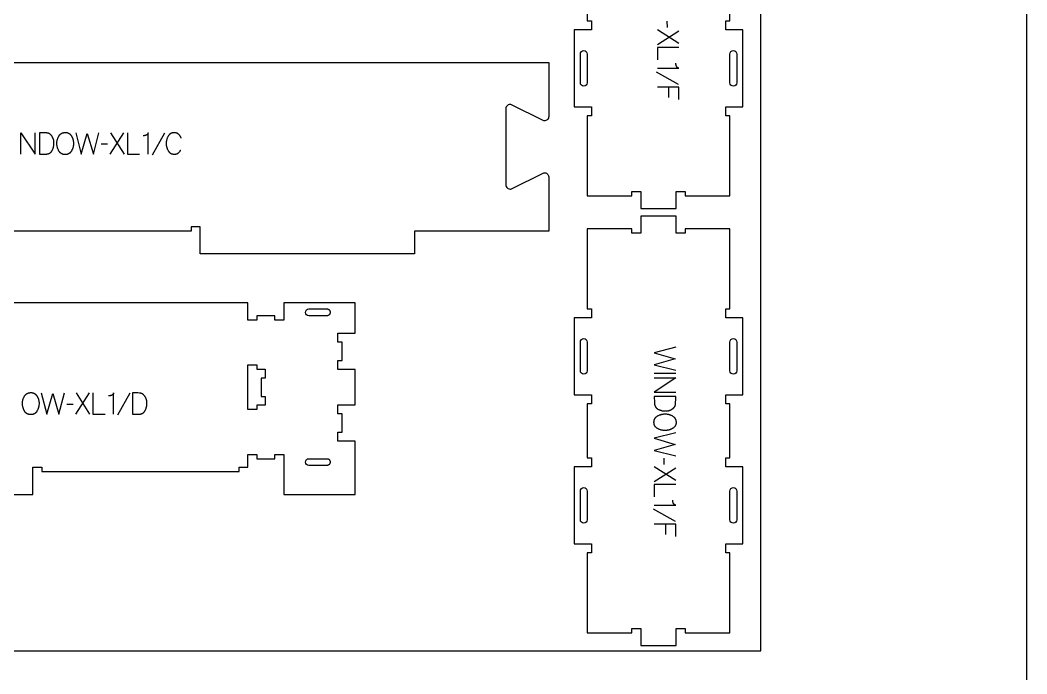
# Model space of a CAD drawing. Extents: x 0 to 4485, y 0 to 8771.
# Drawn here: x 1777 to 3183, y 3731 to 4643 of the extents above; entities that cross this region are included whole.
import ezdxf

# ---------------------------------------------------------------- set-up
doc = ezdxf.new("R2010")
doc.units = 0
for name, color, linetype in [('0_SHEET_SPRUCEPLY_2440X122', 1, 'CONTINUOUS'), ('1_ANYTOOL_1MMDEEP_LABELS_S', 2, 'CONTINUOUS'), ('3_ANYTOOL_CUTTHROUGH_INSID', 4, 'CONTINUOUS'), ('4_ANYTOOL_CUTTHROUGH_OUTSI', 5, 'CONTINUOUS'), ('DONOTCUT', 7, 'CONTINUOUS')]:
    doc.layers.add(name, color=color, linetype=linetype)

msp = doc.modelspace()

# ---------------------------------------------------------------- linework, layer by layer
at = {"layer": '0_SHEET_SPRUCEPLY_2440X122'}
msp.add_lwpolyline([(371.7, 4982.6), (371.7, 3762.6), (2811.7, 3762.6), (2811.7, 4982.6)], close=True, dxfattribs=at)
at = {"layer": '1_ANYTOOL_1MMDEEP_LABELS_S', "color": 2}
for points in [[(2681.2, 4632.7), (2681.1, 4641.5)], [(2697.3, 4610.4), (2667.3, 4629.3)], [(2667.3, 4609.1), (2697.3, 4628.1)], [(2697.3, 4604.8), (2667.3, 4604.8), (2667.3, 4587.7)], [(2696.8, 4553.3), (2666.1, 4570.5)], [(2667.3, 4576), (2697.4, 4576), (2697.2, 4576.1), (2697.1, 4576.1), (2696.9, 4576.1), (2696.8, 4576.1), (2696.6, 4576.2), (2696.5, 4576.2), (2696.4, 4576.3), (2696.2, 4576.3), (2696.1, 4576.4), (2696, 4576.4), (2695.9, 4576.5), (2695.9, 4576.5), (2695.8, 4576.5), (2695.7, 4576.6), (2695.7, 4576.6), (2695.6, 4576.6), (2695.6, 4576.7), (2695.5, 4576.7), (2695.4, 4576.7), (2695.4, 4576.8), (2695.3, 4576.8), (2695.3, 4576.8), (2695.2, 4576.9), (2695.2, 4576.9), (2695.1, 4577), (2695.1, 4577), (2695, 4577.1), (2695, 4577.1), (2694.9, 4577.2), (2694.9, 4577.2), (2694.8, 4577.3), (2694.8, 4577.3), (2694.7, 4577.4), (2694.6, 4577.5), (2694.5, 4577.6), (2694.4, 4577.7), (2694.4, 4577.9), (2694.3, 4578), (2694.2, 4578.1), (2694.1, 4578.2), (2694.1, 4578.4), (2694, 4578.5), (2694, 4578.7), (2693.8, 4578.9), (2693.7, 4579.2), (2693.6, 4579.5), (2693.5, 4579.8), (2693.4, 4580.1), (2693.4, 4580.4), (2693.3, 4580.6), (2693.2, 4580.9), (2693.2, 4581.2), (2693.1, 4581.4), (2693.1, 4581.7), (2693, 4582), (2693, 4582.2), (2693, 4582.5), (2693, 4582.8), (2693, 4583)], [(2697.3, 4532.1), (2697.3, 4549.7), (2667.3, 4549.7)], [(2683.3, 4535.2), (2683.3, 4549.7)], [(1777.9, 4455.9), (1777.9, 4485.9), (1798, 4455.9), (1798, 4485.9)], [(1854.8, 4485.9), (1862.5, 4455.9), (1871, 4485), (1879.5, 4455.9), (1887, 4485.9)], [(1921.5, 4485.9), (1902.6, 4455.9)], [(1922.8, 4455.9), (1903.8, 4485.9)], [(1927, 4485.9), (1927, 4455.9), (1944.1, 4455.9)], [(1955.8, 4455.9), (1955.8, 4485.9), (1955.8, 4485.8), (1955.8, 4485.6), (1955.8, 4485.5), (1955.7, 4485.3), (1955.7, 4485.2), (1955.7, 4485.1), (1955.6, 4484.9), (1955.6, 4484.8), (1955.5, 4484.7), (1955.5, 4484.6), (1955.4, 4484.5), (1955.4, 4484.4), (1955.4, 4484.4), (1955.3, 4484.3), (1955.3, 4484.3), (1955.3, 4484.2), (1955.2, 4484.1), (1955.2, 4484.1), (1955.2, 4484), (1955.1, 4484), (1955.1, 4483.9), (1955, 4483.9), (1955, 4483.8), (1954.9, 4483.8), (1954.9, 4483.7), (1954.9, 4483.7), (1954.8, 4483.6), (1954.8, 4483.6), (1954.7, 4483.5), (1954.7, 4483.5), (1954.6, 4483.4), (1954.6, 4483.4), (1954.5, 4483.3), (1954.4, 4483.2), (1954.3, 4483.1), (1954.1, 4483), (1954, 4482.9), (1953.9, 4482.9), (1953.8, 4482.8), (1953.6, 4482.7), (1953.5, 4482.7), (1953.4, 4482.6), (1953.2, 4482.5), (1952.9, 4482.4), (1952.6, 4482.3), (1952.4, 4482.2), (1952.1, 4482.1), (1951.8, 4482), (1951.5, 4481.9), (1951.2, 4481.9), (1951, 4481.8), (1950.7, 4481.7), (1950.4, 4481.7), (1950.2, 4481.7), (1949.9, 4481.6), (1949.6, 4481.6), (1949.4, 4481.6), (1949.1, 4481.6), (1948.9, 4481.6)], [(1978.6, 4485.4), (1961.4, 4454.6)], [(2002.2, 4478.4), (2002, 4478.8), (2001.8, 4479.2), (2001.7, 4479.6), (2001.5, 4480), (2001.3, 4480.3), (2001.1, 4480.7), (2000.8, 4481), (2000.6, 4481.4), (2000.4, 4481.7), (2000.1, 4482), (1999.9, 4482.3), (1999.6, 4482.6), (1999.3, 4482.9), (1999, 4483.2), (1998.7, 4483.5), (1998.4, 4483.8), (1998.3, 4483.9), (1998.1, 4484), (1997.9, 4484.1), (1997.8, 4484.3), (1997.6, 4484.4), (1997.4, 4484.5), (1997.3, 4484.6), (1997.1, 4484.7), (1996.9, 4484.8), (1996.7, 4484.9), (1996.6, 4485), (1996.4, 4485.1), (1996.2, 4485.1), (1996, 4485.2), (1995.8, 4485.3), (1995.6, 4485.4), (1995.4, 4485.4), (1995.2, 4485.5), (1995.1, 4485.5), (1994.9, 4485.6), (1994.7, 4485.6), (1994.5, 4485.7), (1994.2, 4485.7), (1994, 4485.8), (1993.8, 4485.8), (1993.6, 4485.8), (1993.4, 4485.8), (1993.2, 4485.9), (1993, 4485.9), (1992.8, 4485.9), (1992.5, 4485.9), (1992.3, 4485.9), (1992, 4485.9), (1991.6, 4485.9), (1991.3, 4485.9), (1991, 4485.8), (1990.6, 4485.8), (1990.3, 4485.7), (1990, 4485.7), (1989.7, 4485.6), (1989.4, 4485.5), (1989.1, 4485.4), (1988.8, 4485.3), (1988.5, 4485.2), (1988.3, 4485.1), (1988.1, 4485.1), (1988, 4485), (1987.9, 4484.9), (1987.7, 4484.9), (1987.6, 4484.8), (1987.5, 4484.7), (1987.3, 4484.6), (1987.2, 4484.6), (1987.1, 4484.5), (1986.9, 4484.4), (1986.8, 4484.3), (1986.7, 4484.2), (1986.6, 4484.1), (1986.5, 4484.1), (1986.2, 4483.9), (1986, 4483.7), (1985.8, 4483.5), (1985.5, 4483.3), (1985.3, 4483), (1985.1, 4482.8), (1984.9, 4482.6), (1984.7, 4482.3), (1984.5, 4482), (1984.3, 4481.8), (1984.2, 4481.5), (1984, 4481.2), (1983.6, 4480.6), (1983.3, 4480), (1983, 4479.4), (1982.7, 4478.8), (1982.5, 4478.2), (1982.3, 4477.6), (1982.1, 4476.9), (1981.9, 4476.3), (1981.7, 4475.6), (1981.6, 4475), (1981.4, 4474.3), (1981.3, 4473.6), (1981.3, 4473), (1981.2, 4472.3), (1981.2, 4471.6), (1981.2, 4470.9), (1981.2, 4470.2), (1981.2, 4469.5), (1981.3, 4468.8), (1981.3, 4468.1), (1981.4, 4467.5), (1981.6, 4466.8), (1981.7, 4466.2), (1981.8, 4465.8), (1981.9, 4465.5), (1982, 4465.2), (1982.1, 4464.9), (1982.2, 4464.6), (1982.3, 4464.2), (1982.4, 4463.9), (1982.5, 4463.6), (1982.8, 4463), (1983, 4462.4), (1983.3, 4461.8), (1983.7, 4461.2), (1984, 4460.6), (1984.2, 4460.3), (1984.4, 4460), (1984.6, 4459.7), (1984.8, 4459.5), (1985, 4459.2), (1985.2, 4459), (1985.4, 4458.8), (1985.6, 4458.5), (1985.9, 4458.3), (1986.1, 4458.1), (1986.3, 4457.9), (1986.4, 4457.8), (1986.6, 4457.7), (1986.7, 4457.6), (1986.8, 4457.5), (1986.9, 4457.5), (1987.1, 4457.4), (1987.2, 4457.3), (1987.3, 4457.2), (1987.5, 4457.1), (1987.6, 4457.1), (1987.7, 4457), (1987.9, 4456.9), (1988.2, 4456.8), (1988.4, 4456.7), (1988.7, 4456.6), (1989, 4456.4), (1989.3, 4456.4), (1989.6, 4456.3), (1989.9, 4456.2), (1990.3, 4456.1), (1990.6, 4456.1), (1990.9, 4456), (1991.3, 4456), (1991.6, 4455.9), (1991.9, 4455.9), (1992.3, 4455.9), (1992.7, 4455.9), (1993, 4455.9), (1993.4, 4455.9), (1993.6, 4455.9), (1993.8, 4455.9), (1994, 4456), (1994.1, 4456), (1994.3, 4456), (1994.5, 4456.1), (1994.7, 4456.1), (1994.8, 4456.1), (1995, 4456.2), (1995.2, 4456.2), (1995.3, 4456.3), (1995.5, 4456.3), (1995.7, 4456.4), (1995.8, 4456.4), (1996, 4456.5), (1996.1, 4456.5), (1996.3, 4456.6), (1996.4, 4456.7), (1996.6, 4456.7), (1996.7, 4456.8), (1996.9, 4456.9), (1997, 4457), (1997.2, 4457.1), (1997.3, 4457.1), (1997.5, 4457.2), (1997.6, 4457.3), (1997.7, 4457.4), (1997.9, 4457.5), (1998.1, 4457.7), (1998.4, 4457.9), (1998.7, 4458.2), (1998.9, 4458.4), (1999.2, 4458.6), (1999.4, 4458.9), (1999.6, 4459.1), (1999.9, 4459.4), (2000.1, 4459.7), (2000.3, 4459.9), (2000.5, 4460.2), (2000.7, 4460.5), (2000.9, 4460.8), (2001.1, 4461.1), (2001.3, 4461.4), (2001.5, 4461.7)], [(1899.2, 4469.8), (1890.4, 4469.7)], [(2693, 4186.5), (2663, 4178.7), (2692.1, 4170.3), (2663, 4161.8), (2693, 4154.3)], [(2693, 4149.9), (2663, 4149.9)], [(2663, 4143.9), (2693, 4143.9), (2663, 4123.9), (2693, 4123.9)], [(1806.7, 4122.8), (1814.4, 4092.8), (1822.9, 4121.9), (1831.4, 4092.8), (1838.9, 4122.8)], [(1873.4, 4122.8), (1854.5, 4092.8)], [(1874.6, 4092.8), (1855.7, 4122.8)], [(1878.9, 4122.8), (1878.9, 4092.8), (1896, 4092.8)], [(1907.7, 4092.8), (1907.7, 4122.9), (1907.7, 4122.7), (1907.7, 4122.6), (1907.7, 4122.4), (1907.6, 4122.3), (1907.6, 4122.1), (1907.5, 4122), (1907.5, 4121.9), (1907.5, 4121.7), (1907.4, 4121.6), (1907.3, 4121.5), (1907.3, 4121.4), (1907.3, 4121.4), (1907.3, 4121.3), (1907.2, 4121.2), (1907.2, 4121.2), (1907.2, 4121.1), (1907.1, 4121.1), (1907.1, 4121), (1907, 4121), (1907, 4120.9), (1907, 4120.8), (1906.9, 4120.8), (1906.9, 4120.7), (1906.8, 4120.7), (1906.8, 4120.6), (1906.8, 4120.6), (1906.7, 4120.5), (1906.7, 4120.5), (1906.6, 4120.4), (1906.6, 4120.4), (1906.5, 4120.3), (1906.5, 4120.3), (1906.4, 4120.2), (1906.3, 4120.1), (1906.1, 4120), (1906, 4120), (1905.9, 4119.9), (1905.8, 4119.8), (1905.7, 4119.7), (1905.5, 4119.7), (1905.4, 4119.6), (1905.3, 4119.5), (1905.1, 4119.5), (1904.8, 4119.3), (1904.5, 4119.2), (1904.3, 4119.1), (1904, 4119), (1903.7, 4119), (1903.4, 4118.9), (1903.1, 4118.8), (1902.9, 4118.7), (1902.6, 4118.7), (1902.3, 4118.6), (1902.1, 4118.6), (1901.8, 4118.6), (1901.5, 4118.5), (1901.3, 4118.5), (1901, 4118.5), (1900.7, 4118.5)], [(1930.4, 4122.4), (1913.3, 4091.6)], [(1851.1, 4106.7), (1842.3, 4106.6)], [(2693, 4067.1), (2663, 4059.3), (2692.1, 4050.9), (2663, 4042.4), (2693, 4034.9)], [(2676.9, 4022.7), (2676.8, 4031.5)], [(2693, 4000.4), (2663, 4019.3)], [(2663, 3999.1), (2693, 4018.1)], [(2693, 3994.8), (2663, 3994.8), (2663, 3977.7)], [(2663, 3966), (2693, 3966), (2692.9, 3966.1), (2692.7, 3966.1), (2692.6, 3966.1), (2692.5, 3966.1), (2692.3, 3966.2), (2692.2, 3966.2), (2692, 3966.3), (2691.9, 3966.3), (2691.8, 3966.4), (2691.7, 3966.4), (2691.6, 3966.5), (2691.5, 3966.5), (2691.5, 3966.5), (2691.4, 3966.6), (2691.4, 3966.6), (2691.3, 3966.6), (2691.2, 3966.7), (2691.2, 3966.7), (2691.1, 3966.7), (2691.1, 3966.8), (2691, 3966.8), (2691, 3966.8), (2690.9, 3966.9), (2690.9, 3966.9), (2690.8, 3967), (2690.8, 3967), (2690.7, 3967.1), (2690.7, 3967.1), (2690.6, 3967.2), (2690.6, 3967.2), (2690.5, 3967.3), (2690.5, 3967.3), (2690.4, 3967.4), (2690.3, 3967.5), (2690.2, 3967.6), (2690.1, 3967.7), (2690, 3967.9), (2690, 3968), (2689.9, 3968.1), (2689.8, 3968.2), (2689.8, 3968.4), (2689.7, 3968.5), (2689.6, 3968.7), (2689.5, 3968.9), (2689.4, 3969.2), (2689.3, 3969.5), (2689.2, 3969.8), (2689.1, 3970.1), (2689, 3970.4), (2689, 3970.6), (2688.9, 3970.9), (2688.9, 3971.2), (2688.8, 3971.4), (2688.8, 3971.7), (2688.7, 3972), (2688.7, 3972.2), (2688.7, 3972.5), (2688.7, 3972.8), (2688.7, 3973)], [(2692.5, 3943.3), (2661.8, 3960.5)], [(2693, 3922.1), (2693, 3939.7), (2663, 3939.7)], [(2679, 3925.2), (2679, 3939.7)]]:
    msp.add_lwpolyline(points, dxfattribs=at)
for points in [[(1840.5, 4486.2), (1840.9, 4486.2), (1841.2, 4486.2), (1841.6, 4486.2), (1842, 4486.1), (1842.1, 4486.1), (1842.3, 4486.1), (1842.5, 4486.1), (1842.6, 4486), (1842.8, 4486), (1843, 4486), (1843.1, 4485.9), (1843.3, 4485.9), (1843.4, 4485.8), (1843.6, 4485.8), (1843.8, 4485.7), (1843.9, 4485.7), (1844.1, 4485.6), (1844.2, 4485.5), (1844.4, 4485.5), (1844.5, 4485.4), (1844.6, 4485.3), (1844.8, 4485.3), (1844.9, 4485.2), (1845.1, 4485.1), (1845.2, 4485), (1845.3, 4484.9), (1845.5, 4484.8), (1845.6, 4484.8), (1845.9, 4484.6), (1846.1, 4484.4), (1846.4, 4484.2), (1846.6, 4484), (1846.8, 4483.8), (1847.1, 4483.5), (1847.3, 4483.3), (1847.5, 4483.1), (1847.7, 4482.8), (1847.9, 4482.6), (1848.1, 4482.3), (1848.3, 4482.1), (1848.5, 4481.8), (1848.7, 4481.6), (1848.9, 4481.3), (1849.1, 4481), (1849.2, 4480.7), (1849.4, 4480.4), (1849.5, 4480.1), (1849.7, 4479.8), (1849.8, 4479.5), (1850, 4479.2), (1850.1, 4478.9), (1850.2, 4478.6), (1850.3, 4478.3), (1850.5, 4478), (1850.6, 4477.7), (1850.7, 4477.3), (1850.8, 4477), (1850.9, 4476.7), (1850.9, 4476.3), (1851, 4476), (1851.2, 4475.3), (1851.3, 4474.6), (1851.4, 4474), (1851.5, 4473.3), (1851.6, 4472.6), (1851.6, 4472), (1851.6, 4471.4), (1851.7, 4470.7), (1851.6, 4470.1), (1851.6, 4469.4), (1851.6, 4468.8), (1851.5, 4468.2), (1851.4, 4467.5), (1851.3, 4466.9), (1851.1, 4466.3), (1851, 4465.6), (1850.8, 4465), (1850.6, 4464.3), (1850.3, 4463.7), (1850.1, 4463.1), (1849.8, 4462.4), (1849.5, 4461.8), (1849.2, 4461.2), (1848.9, 4460.5), (1848.7, 4460.2), (1848.5, 4459.9), (1848.3, 4459.6), (1848.1, 4459.3), (1847.9, 4459.1), (1847.7, 4458.8), (1847.5, 4458.5), (1847.3, 4458.3), (1847.2, 4458.2), (1847.1, 4458.1), (1847, 4457.9), (1846.8, 4457.8), (1846.7, 4457.7), (1846.6, 4457.6), (1846.5, 4457.5), (1846.4, 4457.4), (1846.2, 4457.3), (1846.1, 4457.2), (1846, 4457.1), (1845.9, 4457), (1845.7, 4456.9), (1845.6, 4456.9), (1845.5, 4456.8), (1845.3, 4456.7), (1845.2, 4456.6), (1845, 4456.5), (1844.9, 4456.5), (1844.8, 4456.4), (1844.6, 4456.3), (1844.5, 4456.3), (1844.3, 4456.2), (1844.2, 4456.1), (1844, 4456.1), (1843.9, 4456), (1843.7, 4456), (1843.6, 4455.9), (1843.3, 4455.8), (1842.9, 4455.7), (1842.6, 4455.7), (1842.3, 4455.6), (1841.9, 4455.5), (1841.6, 4455.5), (1841.3, 4455.5), (1840.9, 4455.4), (1840.5, 4455.4), (1840.2, 4455.4), (1839.8, 4455.4), (1839.4, 4455.4), (1839, 4455.5), (1838.7, 4455.5), (1838.3, 4455.5), (1838, 4455.6), (1837.6, 4455.7), (1837.3, 4455.7), (1837, 4455.8), (1836.6, 4455.9), (1836.5, 4456), (1836.3, 4456), (1836.2, 4456.1), (1836, 4456.2), (1835.9, 4456.2), (1835.7, 4456.3), (1835.6, 4456.3), (1835.4, 4456.4), (1835.3, 4456.5), (1835.1, 4456.6), (1835, 4456.6), (1834.8, 4456.7), (1834.7, 4456.8), (1834.6, 4456.9), (1834.4, 4457), (1834.3, 4457.1), (1834.2, 4457.2), (1834, 4457.2), (1833.9, 4457.3), (1833.8, 4457.4), (1833.7, 4457.5), (1833.5, 4457.7), (1833.4, 4457.8), (1833.3, 4457.9), (1833.2, 4458), (1833.1, 4458.1), (1832.9, 4458.2), (1832.8, 4458.3), (1832.7, 4458.5), (1832.6, 4458.6), (1832.4, 4458.8), (1832.2, 4459.1), (1832, 4459.4), (1831.8, 4459.7), (1831.6, 4460), (1831.4, 4460.3), (1831.2, 4460.6), (1830.9, 4461.3), (1830.6, 4461.9), (1830.3, 4462.6), (1830, 4463.2), (1829.8, 4463.9), (1829.5, 4464.5), (1829.3, 4465.2), (1829.2, 4465.8), (1829, 4466.5), (1828.9, 4467.1), (1828.7, 4467.8), (1828.6, 4468.4), (1828.6, 4469.1), (1828.5, 4469.7), (1828.5, 4470.4), (1828.5, 4471), (1828.5, 4471.7), (1828.5, 4472.4), (1828.6, 4473.1), (1828.6, 4473.8), (1828.7, 4474.4), (1828.9, 4475.1), (1829, 4475.8), (1829.2, 4476.4), (1829.4, 4477.1), (1829.6, 4477.7), (1829.8, 4478.3), (1830.1, 4479), (1830.4, 4479.6), (1830.7, 4480.2), (1831, 4480.8), (1831.4, 4481.4), (1831.5, 4481.7), (1831.7, 4482), (1831.9, 4482.3), (1832.1, 4482.5), (1832.3, 4482.8), (1832.6, 4483.1), (1832.8, 4483.3), (1833, 4483.5), (1833.1, 4483.6), (1833.3, 4483.7), (1833.4, 4483.9), (1833.5, 4484), (1833.6, 4484.1), (1833.7, 4484.2), (1833.9, 4484.3), (1834, 4484.4), (1834.1, 4484.4), (1834.3, 4484.5), (1834.4, 4484.6), (1834.5, 4484.7), (1834.7, 4484.8), (1834.8, 4484.9), (1834.9, 4485), (1835.1, 4485), (1835.2, 4485.1), (1835.4, 4485.2), (1835.7, 4485.3), (1836, 4485.4), (1836.3, 4485.6), (1836.6, 4485.7), (1836.9, 4485.8), (1837.3, 4485.9), (1837.6, 4485.9), (1837.9, 4486), (1838.3, 4486.1), (1838.6, 4486.1), (1839, 4486.2), (1839.4, 4486.2), (1839.7, 4486.2), (1840.1, 4486.2)], [(1804, 4485.9), (1804, 4455.9), (1812.6, 4456), (1813, 4456), (1813.4, 4456), (1813.8, 4456), (1814.2, 4456.1), (1814.5, 4456.1), (1814.9, 4456.2), (1815.3, 4456.2), (1815.6, 4456.3), (1816, 4456.4), (1816.3, 4456.5), (1816.7, 4456.6), (1817, 4456.7), (1817.3, 4456.8), (1817.5, 4456.9), (1817.6, 4457), (1817.8, 4457.1), (1817.9, 4457.1), (1818.1, 4457.2), (1818.2, 4457.3), (1818.3, 4457.4), (1818.5, 4457.4), (1818.6, 4457.5), (1818.8, 4457.6), (1818.9, 4457.7), (1819, 4457.8), (1819.2, 4457.9), (1819.3, 4458), (1819.4, 4458.1), (1819.5, 4458.2), (1819.7, 4458.3), (1819.8, 4458.4), (1819.9, 4458.5), (1820, 4458.6), (1820.1, 4458.7), (1820.3, 4458.8), (1820.4, 4458.9), (1820.5, 4459.1), (1820.6, 4459.2), (1820.7, 4459.3), (1820.8, 4459.4), (1820.9, 4459.6), (1821, 4459.7), (1821.1, 4459.8), (1821.2, 4460), (1821.3, 4460.1), (1821.5, 4460.4), (1821.7, 4460.7), (1821.8, 4461), (1822.1, 4461.6), (1822.4, 4462.2), (1822.7, 4462.9), (1823, 4463.5), (1823.2, 4464.1), (1823.4, 4464.8), (1823.6, 4465.4), (1823.8, 4466.1), (1823.9, 4466.8), (1824.1, 4467.4), (1824.2, 4468.1), (1824.3, 4468.8), (1824.3, 4469.5), (1824.4, 4470.2), (1824.4, 4470.9), (1824.4, 4471.6), (1824.4, 4472.2), (1824.4, 4472.8), (1824.3, 4473.4), (1824.3, 4473.9), (1824.2, 4474.5), (1824.1, 4474.8), (1824.1, 4475.1), (1824, 4475.4), (1824, 4475.6), (1823.9, 4475.9), (1823.8, 4476.2), (1823.7, 4476.5), (1823.7, 4476.7), (1823.6, 4477), (1823.5, 4477.3), (1823.4, 4477.5), (1823.3, 4477.8), (1823.2, 4478.1), (1823, 4478.3), (1822.8, 4478.9), (1822.5, 4479.4), (1822.3, 4479.9), (1822, 4480.4), (1821.8, 4480.7), (1821.6, 4481), (1821.4, 4481.3), (1821.2, 4481.6), (1820.9, 4481.8), (1820.7, 4482.1), (1820.5, 4482.4), (1820.3, 4482.6), (1820.1, 4482.8), (1819.9, 4483.1), (1819.6, 4483.3), (1819.4, 4483.5), (1819.2, 4483.7), (1818.9, 4483.9), (1818.7, 4484), (1818.4, 4484.2), (1818.2, 4484.4), (1817.9, 4484.5), (1817.7, 4484.6), (1817.4, 4484.8), (1817.2, 4484.9), (1816.9, 4485), (1816.6, 4485.1), (1816.3, 4485.2), (1816.1, 4485.3), (1815.8, 4485.4), (1815.5, 4485.4), (1815.2, 4485.5), (1814.9, 4485.5), (1814.6, 4485.6), (1814.3, 4485.6), (1814, 4485.6), (1811.6, 4485.7), (1809.1, 4485.8), (1806.6, 4485.9)], [(1792.4, 4123.2), (1792.8, 4123.2), (1793.1, 4123.1), (1793.5, 4123.1), (1793.8, 4123.1), (1794, 4123), (1794.2, 4123), (1794.4, 4123), (1794.5, 4123), (1794.7, 4122.9), (1794.9, 4122.9), (1795, 4122.8), (1795.2, 4122.8), (1795.3, 4122.7), (1795.5, 4122.7), (1795.6, 4122.6), (1795.8, 4122.6), (1796, 4122.5), (1796.1, 4122.5), (1796.3, 4122.4), (1796.4, 4122.3), (1796.5, 4122.3), (1796.7, 4122.2), (1796.8, 4122.1), (1797, 4122), (1797.1, 4122), (1797.2, 4121.9), (1797.4, 4121.8), (1797.5, 4121.7), (1797.8, 4121.5), (1798, 4121.3), (1798.3, 4121.1), (1798.5, 4120.9), (1798.7, 4120.7), (1799, 4120.5), (1799.2, 4120.2), (1799.4, 4120), (1799.6, 4119.8), (1799.8, 4119.5), (1800, 4119.3), (1800.2, 4119), (1800.4, 4118.8), (1800.6, 4118.5), (1800.8, 4118.2), (1801, 4117.9), (1801.1, 4117.7), (1801.3, 4117.4), (1801.4, 4117.1), (1801.6, 4116.8), (1801.7, 4116.5), (1801.9, 4116.2), (1802, 4115.9), (1802.1, 4115.5), (1802.2, 4115.2), (1802.4, 4114.9), (1802.5, 4114.6), (1802.6, 4114.3), (1802.7, 4113.9), (1802.8, 4113.6), (1802.8, 4113.3), (1802.9, 4112.9), (1803.1, 4112.2), (1803.2, 4111.6), (1803.3, 4110.9), (1803.4, 4110.2), (1803.5, 4109.6), (1803.5, 4108.9), (1803.5, 4108.3), (1803.5, 4107.7), (1803.5, 4107), (1803.5, 4106.4), (1803.4, 4105.7), (1803.4, 4105.1), (1803.3, 4104.5), (1803.2, 4103.8), (1803, 4103.2), (1802.9, 4102.6), (1802.7, 4101.9), (1802.5, 4101.3), (1802.2, 4100.6), (1802, 4100), (1801.7, 4099.4), (1801.4, 4098.7), (1801.1, 4098.1), (1800.8, 4097.5), (1800.6, 4097.1), (1800.4, 4096.8), (1800.2, 4096.5), (1800, 4096.3), (1799.8, 4096), (1799.6, 4095.7), (1799.4, 4095.5), (1799.2, 4095.2), (1799.1, 4095.1), (1799, 4095), (1798.9, 4094.9), (1798.7, 4094.8), (1798.6, 4094.7), (1798.5, 4094.5), (1798.4, 4094.4), (1798.3, 4094.3), (1798.1, 4094.2), (1798, 4094.2), (1797.9, 4094.1), (1797.8, 4094), (1797.6, 4093.9), (1797.5, 4093.8), (1797.4, 4093.7), (1797.2, 4093.6), (1797.1, 4093.5), (1796.9, 4093.5), (1796.8, 4093.4), (1796.7, 4093.3), (1796.5, 4093.3), (1796.4, 4093.2), (1796.2, 4093.1), (1796.1, 4093.1), (1795.9, 4093), (1795.8, 4093), (1795.6, 4092.9), (1795.5, 4092.9), (1795.2, 4092.8), (1794.8, 4092.7), (1794.5, 4092.6), (1794.2, 4092.5), (1793.8, 4092.5), (1793.5, 4092.4), (1793.1, 4092.4), (1792.8, 4092.4), (1792.4, 4092.4), (1792.1, 4092.4), (1791.7, 4092.4), (1791.3, 4092.4), (1790.9, 4092.4), (1790.6, 4092.4), (1790.2, 4092.5), (1789.9, 4092.5), (1789.5, 4092.6), (1789.2, 4092.7), (1788.9, 4092.8), (1788.5, 4092.9), (1788.4, 4092.9), (1788.2, 4093), (1788.1, 4093), (1787.9, 4093.1), (1787.8, 4093.1), (1787.6, 4093.2), (1787.5, 4093.3), (1787.3, 4093.3), (1787.2, 4093.4), (1787, 4093.5), (1786.9, 4093.6), (1786.7, 4093.6), (1786.6, 4093.7), (1786.5, 4093.8), (1786.3, 4093.9), (1786.2, 4094), (1786.1, 4094.1), (1785.9, 4094.2), (1785.8, 4094.3), (1785.7, 4094.4), (1785.6, 4094.5), (1785.4, 4094.6), (1785.3, 4094.7), (1785.2, 4094.8), (1785.1, 4094.9), (1784.9, 4095), (1784.8, 4095.1), (1784.7, 4095.3), (1784.6, 4095.4), (1784.5, 4095.5), (1784.3, 4095.8), (1784.1, 4096), (1783.9, 4096.3), (1783.7, 4096.6), (1783.5, 4096.9), (1783.3, 4097.2), (1783.1, 4097.5), (1782.8, 4098.2), (1782.5, 4098.8), (1782.2, 4099.5), (1781.9, 4100.1), (1781.7, 4100.8), (1781.4, 4101.4), (1781.2, 4102.1), (1781.1, 4102.7), (1780.9, 4103.4), (1780.7, 4104), (1780.6, 4104.7), (1780.5, 4105.3), (1780.5, 4106), (1780.4, 4106.6), (1780.4, 4107.3), (1780.4, 4108), (1780.4, 4108.6), (1780.4, 4109.3), (1780.5, 4110), (1780.5, 4110.7), (1780.6, 4111.4), (1780.8, 4112), (1780.9, 4112.7), (1781.1, 4113.3), (1781.3, 4114), (1781.5, 4114.6), (1781.7, 4115.3), (1782, 4115.9), (1782.3, 4116.5), (1782.6, 4117.1), (1782.9, 4117.7), (1783.3, 4118.3), (1783.4, 4118.6), (1783.6, 4118.9), (1783.8, 4119.2), (1784, 4119.5), (1784.2, 4119.7), (1784.5, 4120), (1784.7, 4120.2), (1784.9, 4120.5), (1785, 4120.6), (1785.1, 4120.7), (1785.3, 4120.8), (1785.4, 4120.9), (1785.5, 4121), (1785.6, 4121.1), (1785.8, 4121.2), (1785.9, 4121.3), (1786, 4121.4), (1786.2, 4121.5), (1786.3, 4121.6), (1786.4, 4121.6), (1786.6, 4121.7), (1786.7, 4121.8), (1786.8, 4121.9), (1787, 4122), (1787.1, 4122), (1787.3, 4122.1), (1787.6, 4122.2), (1787.9, 4122.4), (1788.2, 4122.5), (1788.5, 4122.6), (1788.8, 4122.7), (1789.1, 4122.8), (1789.5, 4122.9), (1789.8, 4122.9), (1790.2, 4123), (1790.5, 4123), (1790.9, 4123.1), (1791.3, 4123.1), (1791.6, 4123.1), (1792, 4123.2)], [(1933.9, 4122.8), (1933.9, 4092.8), (1942.4, 4092.9), (1942.8, 4092.9), (1943.2, 4092.9), (1943.6, 4093), (1944, 4093), (1944.4, 4093.1), (1944.8, 4093.1), (1945.1, 4093.2), (1945.5, 4093.3), (1945.8, 4093.3), (1946.2, 4093.4), (1946.5, 4093.5), (1946.8, 4093.7), (1947.1, 4093.8), (1947.3, 4093.8), (1947.4, 4093.9), (1947.6, 4094), (1947.7, 4094.1), (1947.9, 4094.1), (1948, 4094.2), (1948.2, 4094.3), (1948.3, 4094.4), (1948.5, 4094.5), (1948.6, 4094.5), (1948.7, 4094.6), (1948.9, 4094.7), (1949, 4094.8), (1949.1, 4094.9), (1949.3, 4095), (1949.4, 4095.1), (1949.5, 4095.2), (1949.6, 4095.3), (1949.8, 4095.4), (1949.9, 4095.5), (1950, 4095.6), (1950.1, 4095.8), (1950.2, 4095.9), (1950.3, 4096), (1950.4, 4096.1), (1950.5, 4096.2), (1950.6, 4096.4), (1950.7, 4096.5), (1950.8, 4096.6), (1950.9, 4096.8), (1951, 4096.9), (1951.1, 4097), (1951.3, 4097.3), (1951.5, 4097.6), (1951.7, 4097.9), (1952, 4098.5), (1952.3, 4099.2), (1952.5, 4099.8), (1952.8, 4100.4), (1953, 4101.1), (1953.3, 4101.7), (1953.4, 4102.4), (1953.6, 4103), (1953.8, 4103.7), (1953.9, 4104.4), (1954, 4105), (1954.1, 4105.7), (1954.2, 4106.4), (1954.2, 4107.1), (1954.3, 4107.8), (1954.3, 4108.5), (1954.3, 4109.1), (1954.2, 4109.7), (1954.2, 4110.3), (1954.1, 4110.9), (1954, 4111.4), (1954, 4111.7), (1953.9, 4112), (1953.9, 4112.3), (1953.8, 4112.6), (1953.7, 4112.8), (1953.7, 4113.1), (1953.6, 4113.4), (1953.5, 4113.7), (1953.4, 4113.9), (1953.3, 4114.2), (1953.2, 4114.5), (1953.1, 4114.7), (1953, 4115), (1952.9, 4115.3), (1952.6, 4115.8), (1952.4, 4116.3), (1952.1, 4116.8), (1951.8, 4117.3), (1951.6, 4117.6), (1951.4, 4117.9), (1951.2, 4118.2), (1951, 4118.5), (1950.8, 4118.8), (1950.6, 4119), (1950.4, 4119.3), (1950.1, 4119.5), (1949.9, 4119.8), (1949.7, 4120), (1949.5, 4120.2), (1949.2, 4120.4), (1949, 4120.6), (1948.8, 4120.8), (1948.5, 4121), (1948.3, 4121.1), (1948, 4121.3), (1947.8, 4121.4), (1947.5, 4121.6), (1947.3, 4121.7), (1947, 4121.8), (1946.7, 4121.9), (1946.5, 4122), (1946.2, 4122.1), (1945.9, 4122.2), (1945.6, 4122.3), (1945.3, 4122.4), (1945.1, 4122.4), (1944.8, 4122.5), (1944.5, 4122.5), (1944.2, 4122.5), (1943.9, 4122.5), (1941.4, 4122.7), (1939, 4122.7), (1936.4, 4122.8)], [(2693, 4117.8), (2663, 4117.8), (2663.1, 4109.3), (2663.1, 4108.9), (2663.1, 4108.5), (2663.1, 4108.1), (2663.2, 4107.7), (2663.2, 4107.3), (2663.3, 4107), (2663.4, 4106.6), (2663.4, 4106.2), (2663.5, 4105.9), (2663.6, 4105.6), (2663.7, 4105.2), (2663.8, 4104.9), (2664, 4104.6), (2664, 4104.4), (2664.1, 4104.3), (2664.2, 4104.1), (2664.2, 4104), (2664.3, 4103.8), (2664.4, 4103.7), (2664.5, 4103.5), (2664.5, 4103.4), (2664.6, 4103.3), (2664.7, 4103.1), (2664.8, 4103), (2664.9, 4102.8), (2665, 4102.7), (2665.1, 4102.6), (2665.2, 4102.5), (2665.3, 4102.3), (2665.4, 4102.2), (2665.5, 4102.1), (2665.6, 4102), (2665.7, 4101.8), (2665.8, 4101.7), (2665.9, 4101.6), (2666.1, 4101.5), (2666.2, 4101.4), (2666.3, 4101.3), (2666.4, 4101.2), (2666.5, 4101.1), (2666.7, 4101), (2666.8, 4100.9), (2666.9, 4100.8), (2667.1, 4100.7), (2667.2, 4100.6), (2667.5, 4100.4), (2667.8, 4100.2), (2668.1, 4100.1), (2668.7, 4099.7), (2669.3, 4099.4), (2670, 4099.2), (2670.6, 4098.9), (2671.3, 4098.7), (2671.9, 4098.5), (2672.6, 4098.3), (2673.2, 4098.1), (2673.9, 4097.9), (2674.5, 4097.8), (2675.2, 4097.7), (2675.9, 4097.6), (2676.6, 4097.5), (2677.3, 4097.5), (2678, 4097.5), (2678.7, 4097.4), (2679.3, 4097.5), (2679.9, 4097.5), (2680.5, 4097.5), (2681, 4097.6), (2681.6, 4097.7), (2681.9, 4097.7), (2682.2, 4097.8), (2682.5, 4097.9), (2682.7, 4097.9), (2683, 4098), (2683.3, 4098.1), (2683.6, 4098.1), (2683.8, 4098.2), (2684.1, 4098.3), (2684.4, 4098.4), (2684.7, 4098.5), (2684.9, 4098.6), (2685.2, 4098.7), (2685.5, 4098.8), (2686, 4099.1), (2686.5, 4099.3), (2687, 4099.6), (2687.5, 4099.9), (2687.8, 4100.1), (2688.1, 4100.3), (2688.4, 4100.5), (2688.7, 4100.7), (2689, 4100.9), (2689.2, 4101.1), (2689.5, 4101.4), (2689.7, 4101.6), (2689.9, 4101.8), (2690.2, 4102), (2690.4, 4102.3), (2690.6, 4102.5), (2690.8, 4102.7), (2691, 4103), (2691.1, 4103.2), (2691.3, 4103.4), (2691.5, 4103.7), (2691.6, 4103.9), (2691.7, 4104.2), (2691.9, 4104.5), (2692, 4104.7), (2692.1, 4105), (2692.2, 4105.3), (2692.3, 4105.5), (2692.4, 4105.8), (2692.5, 4106.1), (2692.5, 4106.4), (2692.6, 4106.7), (2692.6, 4106.9), (2692.7, 4107.2), (2692.7, 4107.5), (2692.7, 4107.8), (2692.8, 4110.3), (2692.9, 4112.7), (2693, 4115.3)], [(2693.3, 4081.4), (2693.3, 4081), (2693.3, 4080.6), (2693.3, 4080.3), (2693.3, 4079.9), (2693.2, 4079.8), (2693.2, 4079.6), (2693.2, 4079.4), (2693.1, 4079.2), (2693.1, 4079.1), (2693.1, 4078.9), (2693, 4078.8), (2693, 4078.6), (2692.9, 4078.4), (2692.9, 4078.3), (2692.8, 4078.1), (2692.8, 4078), (2692.7, 4077.8), (2692.6, 4077.7), (2692.6, 4077.5), (2692.5, 4077.4), (2692.4, 4077.2), (2692.4, 4077.1), (2692.3, 4076.9), (2692.2, 4076.8), (2692.1, 4076.7), (2692, 4076.5), (2692, 4076.4), (2691.9, 4076.3), (2691.7, 4076), (2691.5, 4075.8), (2691.3, 4075.5), (2691.1, 4075.3), (2690.9, 4075), (2690.6, 4074.8), (2690.4, 4074.6), (2690.2, 4074.4), (2690, 4074.1), (2689.7, 4073.9), (2689.5, 4073.7), (2689.2, 4073.5), (2688.9, 4073.4), (2688.7, 4073.2), (2688.4, 4073), (2688.1, 4072.8), (2687.8, 4072.7), (2687.5, 4072.5), (2687.2, 4072.3), (2686.9, 4072.2), (2686.6, 4072), (2686.3, 4071.9), (2686, 4071.8), (2685.7, 4071.7), (2685.4, 4071.5), (2685.1, 4071.4), (2684.8, 4071.3), (2684.4, 4071.2), (2684.1, 4071.1), (2683.8, 4071), (2683.4, 4070.9), (2683.1, 4070.8), (2682.4, 4070.7), (2681.7, 4070.6), (2681.1, 4070.5), (2680.4, 4070.4), (2679.8, 4070.3), (2679.1, 4070.3), (2678.5, 4070.2), (2677.8, 4070.2), (2677.2, 4070.2), (2676.6, 4070.3), (2675.9, 4070.3), (2675.3, 4070.4), (2674.6, 4070.5), (2674, 4070.6), (2673.4, 4070.8), (2672.7, 4070.9), (2672.1, 4071.1), (2671.5, 4071.3), (2670.8, 4071.5), (2670.2, 4071.8), (2669.5, 4072.1), (2668.9, 4072.3), (2668.3, 4072.7), (2667.6, 4073), (2667.3, 4073.2), (2667, 4073.3), (2666.7, 4073.5), (2666.4, 4073.7), (2666.2, 4073.9), (2665.9, 4074.1), (2665.6, 4074.4), (2665.4, 4074.6), (2665.3, 4074.7), (2665.2, 4074.8), (2665.1, 4074.9), (2664.9, 4075), (2664.8, 4075.1), (2664.7, 4075.3), (2664.6, 4075.4), (2664.5, 4075.5), (2664.4, 4075.6), (2664.3, 4075.8), (2664.2, 4075.9), (2664.1, 4076), (2664.1, 4076.2), (2664, 4076.3), (2663.9, 4076.4), (2663.8, 4076.6), (2663.7, 4076.7), (2663.6, 4076.8), (2663.6, 4077), (2663.5, 4077.1), (2663.4, 4077.3), (2663.4, 4077.4), (2663.3, 4077.5), (2663.2, 4077.7), (2663.2, 4077.8), (2663.1, 4078), (2663.1, 4078.1), (2663, 4078.3), (2662.9, 4078.6), (2662.8, 4078.9), (2662.8, 4079.3), (2662.7, 4079.6), (2662.7, 4079.9), (2662.6, 4080.3), (2662.6, 4080.6), (2662.5, 4081), (2662.5, 4081.3), (2662.5, 4081.7), (2662.5, 4082.1), (2662.5, 4082.5), (2662.6, 4082.8), (2662.6, 4083.2), (2662.7, 4083.6), (2662.7, 4083.9), (2662.8, 4084.3), (2662.9, 4084.6), (2662.9, 4084.9), (2663, 4085.2), (2663.1, 4085.4), (2663.1, 4085.6), (2663.2, 4085.7), (2663.3, 4085.9), (2663.3, 4086), (2663.4, 4086.2), (2663.5, 4086.3), (2663.5, 4086.5), (2663.6, 4086.6), (2663.7, 4086.8), (2663.7, 4086.9), (2663.8, 4087), (2663.9, 4087.2), (2664, 4087.3), (2664.1, 4087.4), (2664.2, 4087.6), (2664.3, 4087.7), (2664.4, 4087.8), (2664.5, 4088), (2664.6, 4088.1), (2664.7, 4088.2), (2664.8, 4088.3), (2664.9, 4088.5), (2665, 4088.6), (2665.1, 4088.7), (2665.2, 4088.8), (2665.3, 4088.9), (2665.4, 4089.1), (2665.6, 4089.2), (2665.7, 4089.3), (2666, 4089.5), (2666.2, 4089.7), (2666.5, 4089.9), (2666.8, 4090.1), (2667.1, 4090.3), (2667.4, 4090.5), (2667.7, 4090.6), (2668.4, 4091), (2669, 4091.3), (2669.7, 4091.6), (2670.3, 4091.9), (2671, 4092.1), (2671.6, 4092.3), (2672.3, 4092.5), (2672.9, 4092.7), (2673.6, 4092.9), (2674.2, 4093), (2674.9, 4093.1), (2675.5, 4093.2), (2676.2, 4093.3), (2676.8, 4093.4), (2677.5, 4093.4), (2678.1, 4093.4), (2678.8, 4093.4), (2679.5, 4093.4), (2680.2, 4093.3), (2680.9, 4093.2), (2681.5, 4093.1), (2682.2, 4093), (2682.9, 4092.9), (2683.5, 4092.7), (2684.2, 4092.5), (2684.8, 4092.3), (2685.4, 4092), (2686.1, 4091.8), (2686.7, 4091.5), (2687.3, 4091.2), (2687.9, 4090.9), (2688.5, 4090.5), (2688.8, 4090.3), (2689.1, 4090.1), (2689.4, 4089.9), (2689.7, 4089.7), (2689.9, 4089.5), (2690.2, 4089.3), (2690.4, 4089.1), (2690.6, 4088.9), (2690.7, 4088.7), (2690.9, 4088.6), (2691, 4088.5), (2691.1, 4088.4), (2691.2, 4088.3), (2691.3, 4088.1), (2691.4, 4088), (2691.5, 4087.9), (2691.6, 4087.7), (2691.6, 4087.6), (2691.7, 4087.5), (2691.8, 4087.3), (2691.9, 4087.2), (2692, 4087.1), (2692.1, 4086.9), (2692.1, 4086.8), (2692.2, 4086.6), (2692.3, 4086.5), (2692.4, 4086.2), (2692.5, 4085.9), (2692.7, 4085.6), (2692.8, 4085.3), (2692.9, 4085), (2693, 4084.6), (2693, 4084.3), (2693.1, 4083.9), (2693.2, 4083.6), (2693.2, 4083.2), (2693.3, 4082.9), (2693.3, 4082.5), (2693.3, 4082.1), (2693.3, 4081.8)]]:
    msp.add_lwpolyline(points, close=True, dxfattribs=at)
at = {"layer": '3_ANYTOOL_CUTTHROUGH_INSID', "color": 4}
for points in [[(2569.2, 4555.7, -1), (2559.7, 4555.7), (2559.7, 4595.7, -1), (2569.2, 4595.7)], [(2768.7, 4555.7), (2768.7, 4595.7, -1), (2778.2, 4595.7), (2778.2, 4555.7, -1)], [(2180.4, 4239.9), (2206.1, 4239.9), (2206.2, 4239.9), (2206.3, 4239.9), (2206.4, 4239.9), (2206.5, 4239.9), (2206.6, 4239.9), (2206.7, 4239.9), (2206.8, 4239.9), (2206.9, 4239.9), (2207, 4239.8), (2207.1, 4239.8), (2207.2, 4239.8), (2207.3, 4239.7), (2207.4, 4239.7), (2207.5, 4239.7), (2207.6, 4239.6), (2207.6, 4239.6), (2207.7, 4239.5), (2207.8, 4239.5), (2207.9, 4239.4), (2208, 4239.4), (2208.1, 4239.3), (2208.2, 4239.3), (2208.3, 4239.2), (2208.4, 4239.1), (2208.5, 4239.1), (2208.5, 4239), (2208.6, 4238.9), (2208.7, 4238.8), (2208.8, 4238.8), (2208.9, 4238.7), (2208.9, 4238.6), (2209, 4238.5), (2209.1, 4238.4), (2209.1, 4238.3), (2209.2, 4238.2), (2209.3, 4238.1), (2209.3, 4238), (2209.4, 4237.9), (2209.4, 4237.8), (2209.5, 4237.7), (2209.5, 4237.6), (2209.6, 4237.5), (2209.6, 4237.4), (2209.7, 4237.3), (2209.7, 4237.2), (2209.8, 4237.1), (2209.8, 4237), (2209.8, 4236.9), (2209.9, 4236.8), (2209.9, 4236.7), (2209.9, 4236.6), (2210, 4236.5), (2210, 4236.4), (2210, 4236.3), (2210, 4236.1), (2210, 4236), (2210.1, 4235.9), (2210.1, 4235.8), (2210.1, 4235.7), (2210.1, 4235.6), (2210.1, 4235.5), (2210.1, 4235.4), (2210.1, 4235.3), (2210.1, 4235.2), (2210.1, 4235.1), (2210.1, 4235), (2210.1, 4234.9), (2210.1, 4234.8), (2210.1, 4234.7), (2210.1, 4234.5), (2210.1, 4234.4), (2210, 4234.3), (2210, 4234.2), (2210, 4234.1), (2210, 4234), (2210, 4233.9), (2209.9, 4233.8), (2209.9, 4233.7), (2209.9, 4233.6), (2209.8, 4233.5), (2209.8, 4233.4), (2209.8, 4233.3), (2209.7, 4233.1), (2209.7, 4233), (2209.6, 4232.9), (2209.6, 4232.8), (2209.5, 4232.7), (2209.5, 4232.6), (2209.4, 4232.5), (2209.4, 4232.4), (2209.3, 4232.3), (2209.3, 4232.2), (2209.2, 4232.1), (2209.1, 4232.1), (2209.1, 4232), (2209, 4231.9), (2208.9, 4231.8), (2208.9, 4231.7), (2208.8, 4231.6), (2208.7, 4231.5), (2208.6, 4231.5), (2208.5, 4231.4), (2208.5, 4231.3), (2208.4, 4231.2), (2208.3, 4231.2), (2208.2, 4231.1), (2208.1, 4231.1), (2208, 4231), (2207.9, 4230.9), (2207.8, 4230.9), (2207.7, 4230.8), (2207.6, 4230.8), (2207.6, 4230.7), (2207.5, 4230.7), (2207.4, 4230.7), (2207.3, 4230.6), (2207.2, 4230.6), (2207.1, 4230.6), (2207, 4230.5), (2206.9, 4230.5), (2206.8, 4230.5), (2206.7, 4230.5), (2206.6, 4230.5), (2206.5, 4230.5), (2206.4, 4230.5), (2206.3, 4230.4), (2206.2, 4230.4), (2206.1, 4230.4), (2180.4, 4230.4, -1)], [(2569.2, 4153.7, -1), (2559.7, 4153.7), (2559.7, 4193.7, -1), (2569.2, 4193.7)], [(2768.7, 4153.7), (2768.7, 4193.7, -1), (2778.2, 4193.7), (2778.2, 4153.7, -1)], [(2180.4, 4021.4, -1), (2180.4, 4030.9), (2206.1, 4030.9), (2206.2, 4030.9), (2206.3, 4030.9), (2206.4, 4030.9), (2206.5, 4030.9), (2206.6, 4030.9), (2206.7, 4030.9), (2206.8, 4030.9), (2206.9, 4030.9), (2207, 4030.8), (2207.1, 4030.8), (2207.2, 4030.8), (2207.3, 4030.7), (2207.4, 4030.7), (2207.5, 4030.7), (2207.6, 4030.6), (2207.6, 4030.6), (2207.7, 4030.5), (2207.8, 4030.5), (2207.9, 4030.4), (2208, 4030.4), (2208.1, 4030.3), (2208.2, 4030.3), (2208.3, 4030.2), (2208.4, 4030.1), (2208.5, 4030.1), (2208.5, 4030), (2208.6, 4029.9), (2208.7, 4029.8), (2208.8, 4029.8), (2208.9, 4029.7), (2208.9, 4029.6), (2209, 4029.5), (2209.1, 4029.4), (2209.1, 4029.3), (2209.2, 4029.2), (2209.3, 4029.1), (2209.3, 4029), (2209.4, 4028.9), (2209.4, 4028.8), (2209.5, 4028.7), (2209.5, 4028.6), (2209.6, 4028.5), (2209.6, 4028.4), (2209.7, 4028.3), (2209.7, 4028.2), (2209.8, 4028.1), (2209.8, 4028), (2209.8, 4027.9), (2209.9, 4027.8), (2209.9, 4027.7), (2209.9, 4027.6), (2210, 4027.5), (2210, 4027.4), (2210, 4027.3), (2210, 4027.1), (2210, 4027), (2210.1, 4026.9), (2210.1, 4026.8), (2210.1, 4026.7), (2210.1, 4026.6), (2210.1, 4026.5), (2210.1, 4026.4), (2210.1, 4026.3), (2210.1, 4026.2), (2210.1, 4026.1), (2210.1, 4026), (2210.1, 4025.9), (2210.1, 4025.8), (2210.1, 4025.7), (2210.1, 4025.5), (2210.1, 4025.4), (2210, 4025.3), (2210, 4025.2), (2210, 4025.1), (2210, 4025), (2210, 4024.9), (2209.9, 4024.8), (2209.9, 4024.7), (2209.9, 4024.6), (2209.8, 4024.5), (2209.8, 4024.4), (2209.8, 4024.3), (2209.7, 4024.1), (2209.7, 4024), (2209.6, 4023.9), (2209.6, 4023.8), (2209.5, 4023.7), (2209.5, 4023.6), (2209.4, 4023.5), (2209.4, 4023.4), (2209.3, 4023.3), (2209.3, 4023.2), (2209.2, 4023.1), (2209.1, 4023.1), (2209.1, 4023), (2209, 4022.9), (2208.9, 4022.8), (2208.9, 4022.7), (2208.8, 4022.6), (2208.7, 4022.5), (2208.6, 4022.5), (2208.5, 4022.4), (2208.5, 4022.3), (2208.4, 4022.2), (2208.3, 4022.2), (2208.2, 4022.1), (2208.1, 4022.1), (2208, 4022), (2207.9, 4021.9), (2207.8, 4021.9), (2207.7, 4021.8), (2207.6, 4021.8), (2207.6, 4021.7), (2207.5, 4021.7), (2207.4, 4021.7), (2207.3, 4021.6), (2207.2, 4021.6), (2207.1, 4021.6), (2207, 4021.5), (2206.9, 4021.5), (2206.8, 4021.5), (2206.7, 4021.5), (2206.6, 4021.5), (2206.5, 4021.5), (2206.4, 4021.5), (2206.3, 4021.4), (2206.2, 4021.4), (2206.1, 4021.4)], [(2569.2, 3945.7, -1), (2559.7, 3945.7), (2559.7, 3985.7, -1), (2569.2, 3985.7)], [(2768.7, 3945.7), (2768.7, 3985.7, -1), (2778.2, 3985.7), (2778.2, 3945.7, -1)]]:
    msp.add_lwpolyline(points, format="xyb", close=True, dxfattribs=at)
msp.add_lwpolyline([(2095.4, 4161.9), (2107.6, 4161.9), (2107.6, 4155.9), (2119.6, 4155.9), (2119.6, 4143.4), (2113.6, 4143.4), (2113.6, 4117.9), (2119.6, 4117.9), (2119.6, 4105.4), (2107.6, 4105.4), (2107.6, 4099.4), (2095.1, 4099.4), (2095.1, 4161.9)], close=True, dxfattribs=at)
at = {"layer": '4_ANYTOOL_CUTTHROUGH_OUTSI', "color": 5}
for points in [[(2569.2, 4717.5), (2569.2, 4642), (2575.2, 4642), (2575.2, 4629.5), (2551.2, 4629.5), (2551.2, 4522), (2575.2, 4522), (2575.2, 4509.5), (2569.2, 4509.5), (2569.2, 4398), (2631.7, 4398), (2631.7, 4404), (2644.2, 4404), (2644.2, 4380), (2693.7, 4380), (2693.7, 4404), (2706.2, 4404), (2706.2, 4398), (2768.7, 4398), (2768.7, 4509.5), (2762.7, 4509.5), (2762.7, 4522), (2786.7, 4522), (2786.7, 4629.5), (2762.7, 4629.5), (2762.7, 4642), (2768.7, 4642), (2768.7, 4717.5)], [(1495.6, 3980.9), (1795.1, 3980.9), (1795.1, 4018.9), (1807.6, 4018.9), (1807.6, 4012.9), (2083.1, 4012.9), (2083.1, 4018.9), (2095.1, 4018.9), (2095.1, 4036.9), (2095.4, 4036.9), (2095.4, 4036.9), (2107.6, 4036.9), (2107.6, 4030.9), (2133.1, 4030.9), (2133.1, 4036.9), (2145.6, 4036.9), (2145.6, 4036.7), (2145.6, 3980.9), (2245.1, 3980.9), (2245.1, 4055.4), (2221.1, 4055.4), (2221.1, 4055.7), (2221.1, 4067.7), (2221.1, 4067.9), (2227.1, 4067.9), (2227.1, 4093.4), (2221.1, 4093.4), (2221.1, 4093.7), (2221.1, 4105.7), (2221.1, 4105.9), (2245.1, 4105.9), (2245.1, 4155.4), (2221.1, 4155.4), (2221.1, 4155.7), (2221.1, 4167.7), (2221.1, 4167.9), (2227.1, 4167.9), (2227.1, 4193.4), (2221.1, 4193.4), (2221.1, 4193.7), (2221.1, 4205.7), (2221.1, 4205.9), (2245.1, 4205.9), (2245.1, 4248.4), (2145.6, 4248.4), (2145.6, 4224.7), (2145.6, 4224.4), (2133.1, 4224.4), (2133.1, 4224.7), (2133.1, 4230.4), (2107.6, 4230.4), (2107.6, 4224.4), (2095.1, 4224.4), (2095.1, 4224.7), (2095.1, 4248.4), (1795.4, 4248.4), (1383.1, 4248.4)]]:
    msp.add_lwpolyline(points, dxfattribs=at)
msp.add_lwpolyline([(1428.5, 4584.1), (2028.3, 4584.1), (2515.5, 4584.1), (2515.5, 4508.4), (2515.5, 4508.4, -0.461531), (2508.8, 4502.7), (2462.8, 4525.4), (2462.8, 4525.4), (2462.8, 4525.4), (2462.8, 4525.4, 0.463455), (2455.5, 4519.3), (2455.5, 4413.4, 0.220464), (2457.7, 4408.6, 0.220464), (2462.8, 4407.3), (2462.8, 4407.3), (2462.8, 4407.3), (2508.8, 4429.9), (2508.8, 4429.9, -0.461531), (2515.5, 4424.3), (2515.5, 4348.6), (2328.3, 4348.6), (2328, 4348.6), (2328, 4348.3), (2328, 4316.6), (2028.5, 4316.6), (2028.5, 4354.6), (2016, 4354.6), (2016, 4348.6), (1740.5, 4348.6)], format="xyb", dxfattribs=at)
msp.add_lwpolyline([(2575.2, 3912), (2575.2, 3899.5), (2569.2, 3899.5), (2569.2, 3788), (2631.7, 3788), (2631.7, 3794), (2644.2, 3794), (2644.2, 3770), (2693.7, 3770), (2693.7, 3794), (2706.2, 3794), (2706.2, 3788), (2768.7, 3788), (2768.7, 3899.5), (2762.7, 3899.5), (2762.7, 3912), (2786.7, 3912), (2786.7, 4019.5), (2762.7, 4019.5), (2762.7, 4032), (2768.7, 4032), (2768.7, 4107.5), (2762.7, 4107.5), (2762.7, 4120), (2786.7, 4120), (2786.7, 4227.5), (2762.7, 4227.5), (2762.7, 4240), (2768.7, 4240), (2768.7, 4351.5), (2706.2, 4351.5), (2706.2, 4345.5), (2693.7, 4345.5), (2693.7, 4369.5), (2644.2, 4369.5), (2644.2, 4345.5), (2631.7, 4345.5), (2631.7, 4351.5), (2569.2, 4351.5), (2569.2, 4240), (2575.2, 4240), (2575.2, 4227.5), (2551.2, 4227.5), (2551.2, 4120), (2575.2, 4120), (2575.2, 4107.5), (2569.2, 4107.5), (2569.2, 4032), (2575.2, 4032), (2575.2, 4019.5), (2551.2, 4019.5), (2551.2, 3912)], close=True, dxfattribs=at)
at = {"layer": 'DONOTCUT'}
msp.add_lwpolyline([(0, 0), (3183.4, 0), (3183.4, 5593.4), (0, 5593.4)], close=True, dxfattribs=at)

doc.saveas('drawing.dxf')
